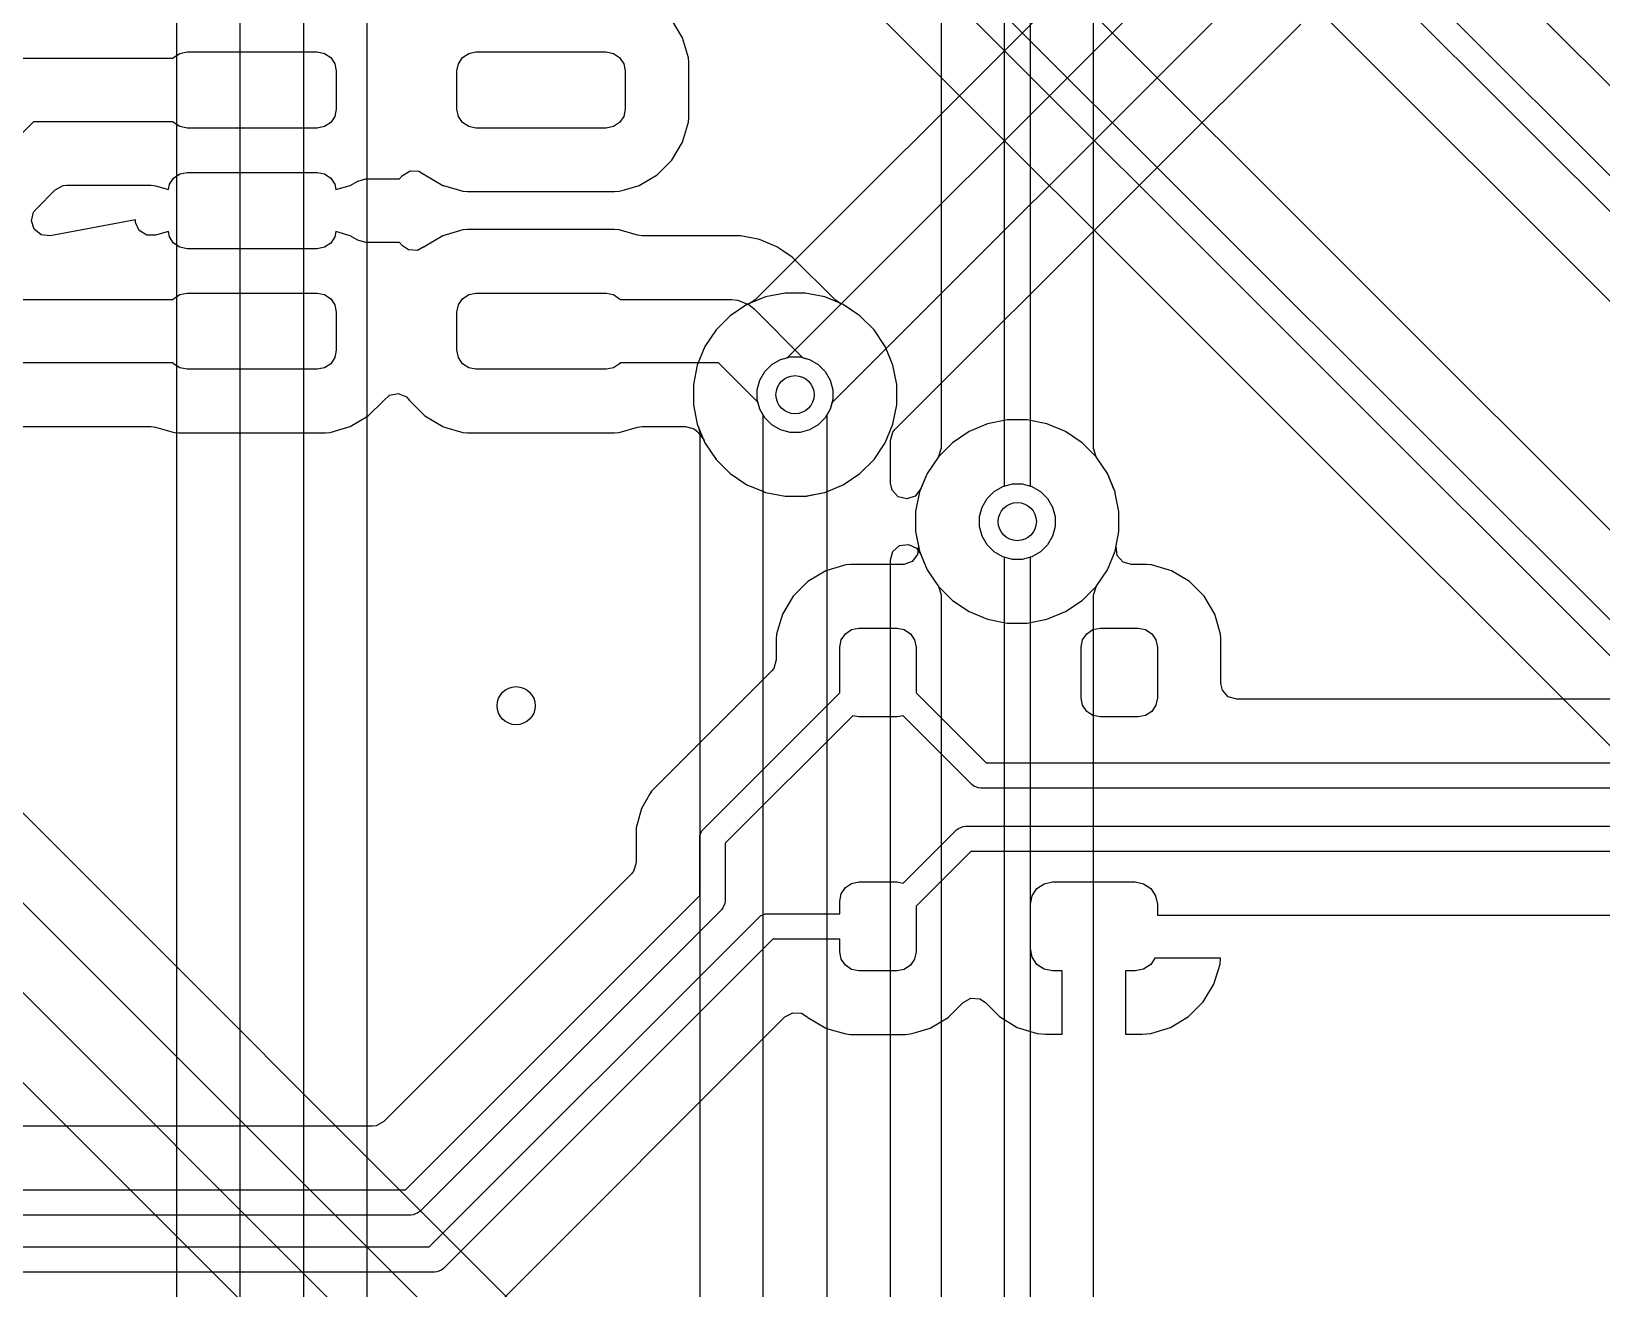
# Model space of a CAD drawing. Header units: inches. Extents: x 6.57 to 9.79, y -8.72 to -3.17.
# Drawn here: x 7.6668 to 8.1536, y -8.3481 to -7.9582 of the extents above; entities that cross this region are included whole.
import ezdxf

# ---------------------------------------------------------------- set-up
doc = ezdxf.new("R2010")
doc.units = ezdxf.units.IN
doc.header["$MEASUREMENT"] = 0
doc.layers.add('In2.Cu', color=33, linetype='CONTINUOUS', true_color=0xce7d2c)

msp = doc.modelspace()

# ---------------------------------------------------------------- linework, layer by layer
at = {"layer": 'In2.Cu', "linetype": 'CONTINUOUS'}
for p, q in [((7.60236, -7.58695), (8.40403, -8.38861)), ((8.39961, -8.39534), (7.59564, -7.59137)), ((7.58419, -7.60778), (8.38788, -8.41147)), ((7.73153, -8.46972), (7.73153, -7.63335)), ((7.75121, -7.63335), (7.75121, -8.46564)), ((8.41076, -8.36748), (7.70466, -7.66139)), ((7.71182, -7.65793), (7.71182, -8.47263)), ((7.77092, -8.43844), (7.77092, -7.7528)), ((8.13949, -7.79313), (7.89113, -8.04149)), ((7.90109, -8.0594), (8.15249, -7.808)), ((8.16353, -7.8248), (7.91501, -8.07332)), ((7.99606, -7.84286), (8.45636, -8.30315)), ((8.45194, -8.30987), (7.98934, -7.84727)), ((7.97789, -7.86368), (8.43564, -8.32143)), ((7.97638, -7.8937), (7.97638, -8.09917)), ((7.99608, -8.08741), (7.99608, -7.89059)), ((7.9685, -8.09917), (7.9685, -7.89533)), ((7.9488, -7.90552), (7.9488, -8.08741)), ((8.46309, -8.28201), (8.13105, -7.94998)), ((7.86867, -7.96022), (7.86538, -7.95465)), ((8.01118, -8.00502), (8.06029, -7.95591)), ((7.87048, -7.96643), (7.86867, -7.96022)), ((7.66339, -7.96654), (7.71072, -7.96654)), ((7.71072, -7.96654), (7.71088, -7.9663)), ((7.71088, -7.9663), (7.7128, -7.96502)), ((7.7128, -7.96502), (7.71506, -7.96457)), ((7.71506, -7.96457), (7.75541, -7.96457)), ((7.75541, -7.96457), (7.75767, -7.96502)), ((7.75767, -7.96502), (7.75959, -7.9663)), ((7.75959, -7.9663), (7.76087, -7.96821)), ((7.76087, -7.96821), (7.76132, -7.97047)), ((7.79872, -7.97047), (7.79917, -7.96821)), ((7.79917, -7.96821), (7.80045, -7.9663)), ((7.80045, -7.9663), (7.80237, -7.96502)), ((7.80237, -7.96502), (7.80463, -7.96457)), ((7.80463, -7.96457), (7.84498, -7.96457)), ((7.84498, -7.96457), (7.84724, -7.96502)), ((7.84724, -7.96502), (7.84916, -7.9663)), ((7.84916, -7.9663), (7.85044, -7.96821)), ((7.85044, -7.96821), (7.85089, -7.97047)), ((7.87059, -7.96789), (7.87048, -7.96643)), ((7.87059, -7.98487), (7.87059, -7.96789)), ((7.76132, -7.97047), (7.76132, -7.98228)), ((7.79872, -7.98228), (7.79872, -7.97047)), ((7.85089, -7.97047), (7.85089, -7.98228)), ((7.76132, -7.98228), (7.76087, -7.98454)), ((7.79917, -7.98454), (7.79872, -7.98228)), ((7.85089, -7.98228), (7.85044, -7.98454)), ((7.66746, -7.98622), (7.61234, -8.04134)), ((7.71072, -7.98622), (7.66746, -7.98622)), ((7.71088, -7.98646), (7.71072, -7.98622)), ((7.7128, -7.98774), (7.71088, -7.98646)), ((7.75959, -7.98646), (7.75767, -7.98774)), ((7.76087, -7.98454), (7.75959, -7.98646)), ((7.80045, -7.98646), (7.79917, -7.98454)), ((7.80237, -7.98774), (7.80045, -7.98646)), ((7.84916, -7.98646), (7.84724, -7.98774)), ((7.85044, -7.98454), (7.84916, -7.98646)), ((7.86867, -7.99254), (7.87048, -7.98632)), ((7.87048, -7.98632), (7.87059, -7.98487)), ((7.71506, -7.98819), (7.7128, -7.98774)), ((7.75541, -7.98819), (7.71506, -7.98819)), ((7.75767, -7.98774), (7.75541, -7.98819)), ((7.80463, -7.98819), (7.80237, -7.98774)), ((7.84498, -7.98819), (7.80463, -7.98819)), ((7.84724, -7.98774), (7.84498, -7.98819)), ((7.86538, -7.9981), (7.86867, -7.99254)), ((7.7128, -8.00242), (7.71506, -8.00197)), ((7.71506, -8.00197), (7.75541, -8.00197)), ((7.75541, -8.00197), (7.75767, -8.00242)), ((7.78185, -8.0029), (7.78421, -8.00149)), ((7.78421, -8.00149), (7.78696, -8.00158)), ((7.78696, -8.00158), (7.78852, -8.00254)), ((7.8608, -8.00268), (7.86538, -7.9981)), ((7.67419, -8.00736), (7.67661, -8.00604)), ((7.67661, -8.00604), (7.67765, -8.00593)), ((7.67765, -8.00593), (7.70394, -8.00593)), ((7.70394, -8.00593), (7.70531, -8.00612)), ((7.70531, -8.00612), (7.70927, -8.00727)), ((7.70927, -8.00727), (7.7096, -8.00561)), ((7.7096, -8.00561), (7.71088, -8.0037)), ((7.71088, -8.0037), (7.7128, -8.00242)), ((7.75767, -8.00242), (7.75959, -8.0037)), ((7.75959, -8.0037), (7.76087, -8.00561)), ((7.76087, -8.00561), (7.7612, -8.00727)), ((7.7612, -8.00727), (7.76567, -8.00597)), ((7.76567, -8.00597), (7.76796, -8.00462)), ((7.76796, -8.00462), (7.77045, -8.00394)), ((7.77045, -8.00394), (7.7809, -8.00394)), ((7.7809, -8.00394), (7.78185, -8.0029)), ((7.78852, -8.00254), (7.78856, -8.00249)), ((7.78856, -8.00249), (7.7888, -8.00268)), ((7.7888, -8.00268), (7.7888, -8.00268)), ((7.7888, -8.00268), (7.79437, -8.00597)), ((7.79437, -8.00597), (7.79459, -8.00604)), ((7.79459, -8.00604), (7.80059, -8.00778)), ((7.85066, -8.0073), (7.85523, -8.00597)), ((7.85523, -8.00597), (7.8608, -8.00268)), ((8.00749, -8.00871), (8.01118, -8.00502)), ((7.66825, -8.0133), (7.67419, -8.00736)), ((7.80059, -8.00778), (7.80059, -8.00778)), ((7.80059, -8.00778), (7.80059, -8.00778)), ((7.80059, -8.00778), (7.80204, -8.00789)), ((7.80204, -8.00789), (7.80204, -8.00789)), ((7.80204, -8.00789), (7.84757, -8.00789)), ((7.84757, -8.00789), (7.84902, -8.00778)), ((7.84757, -8.00789), (7.84757, -8.00789)), ((7.84902, -8.00778), (7.85066, -8.0073)), ((7.84902, -8.00778), (7.84902, -8.00778)), ((7.84902, -8.00778), (7.84902, -8.00778)), ((7.93452, -8.08168), (8.00749, -8.00871)), ((7.66682, -8.01694), (7.66749, -8.01428)), ((7.66749, -8.01428), (7.66825, -8.0133)), ((7.69906, -8.01667), (7.67259, -8.02155)), ((7.69906, -8.01675), (7.69906, -8.01667)), ((7.69911, -8.01743), (7.69906, -8.01675)), ((7.6677, -8.01955), (7.66682, -8.01694)), ((7.66985, -8.02127), (7.6677, -8.01955)), ((7.67259, -8.02155), (7.66985, -8.02127)), ((7.70025, -8.01994), (7.69911, -8.01743)), ((7.70256, -8.02143), (7.70025, -8.01994)), ((7.70531, -8.02144), (7.70256, -8.02143)), ((7.70927, -8.02029), (7.70531, -8.02144)), ((7.7096, -8.02195), (7.70927, -8.02029)), ((7.7612, -8.02029), (7.76087, -8.02195)), ((7.76567, -8.02158), (7.7612, -8.02029)), ((7.76796, -8.02294), (7.76567, -8.02158)), ((7.76567, -8.02158), (7.76567, -8.02158)), ((7.79437, -8.02158), (7.7888, -8.02488)), ((7.80059, -8.01978), (7.79437, -8.02158)), ((7.79437, -8.02158), (7.79437, -8.02158)), ((7.80204, -8.01967), (7.80059, -8.01978)), ((7.80059, -8.01978), (7.80059, -8.01978)), ((7.84757, -8.01967), (7.80204, -8.01967)), ((7.80204, -8.01967), (7.80204, -8.01967)), ((7.84902, -8.01978), (7.84757, -8.01967)), ((7.84757, -8.01967), (7.84757, -8.01967)), ((7.85473, -8.02144), (7.84902, -8.01978)), ((7.84902, -8.01978), (7.84902, -8.01978)), ((7.8561, -8.02163), (7.85473, -8.02144)), ((7.88677, -8.02163), (7.8561, -8.02163)), ((7.89248, -8.02277), (7.88677, -8.02163)), ((7.88677, -8.02163), (7.88677, -8.02163)), ((7.71088, -8.02386), (7.7096, -8.02195)), ((7.7128, -8.02514), (7.71088, -8.02386)), ((7.71506, -8.02559), (7.7128, -8.02514)), ((7.75541, -8.02559), (7.71506, -8.02559)), ((7.75767, -8.02514), (7.75541, -8.02559)), ((7.75959, -8.02386), (7.75767, -8.02514)), ((7.76087, -8.02195), (7.75959, -8.02386)), ((7.77045, -8.02362), (7.76796, -8.02294)), ((7.7809, -8.02362), (7.77045, -8.02362)), ((7.78185, -8.02466), (7.7809, -8.02362)), ((7.78373, -8.02592), (7.78185, -8.02466)), ((7.78647, -8.02611), (7.78373, -8.02592)), ((7.78851, -8.025), (7.78647, -8.02611)), ((7.78856, -8.02507), (7.78851, -8.025)), ((7.7888, -8.02488), (7.78856, -8.02507)), ((7.89785, -8.025), (7.89248, -8.02277)), ((7.89248, -8.02277), (7.89248, -8.02277)), ((7.89979, -8.02629), (7.89785, -8.025)), ((7.90269, -8.02823), (7.89979, -8.02629)), ((7.89979, -8.02629), (7.89979, -8.02629)), ((7.91596, -8.04149), (7.90269, -8.02823)), ((7.90269, -8.02823), (7.90269, -8.02823)), ((7.71072, -8.04134), (7.71088, -8.0411)), ((7.71088, -8.0411), (7.7128, -8.03982)), ((7.7128, -8.03982), (7.71506, -8.03937)), ((7.71506, -8.03937), (7.75541, -8.03937)), ((7.75541, -8.03937), (7.75767, -8.03982)), ((7.75767, -8.03982), (7.75959, -8.0411)), ((7.75959, -8.0411), (7.76087, -8.04302)), ((7.79917, -8.04302), (7.80045, -8.0411)), ((7.80045, -8.0411), (7.80237, -8.03982)), ((7.80237, -8.03982), (7.80463, -8.03937)), ((7.80463, -8.03937), (7.84498, -8.03937)), ((7.84498, -8.03937), (7.84724, -8.03982)), ((7.84724, -8.03982), (7.84916, -8.0411)), ((7.84916, -8.0411), (7.84932, -8.04134)), ((7.89435, -8.04056), (7.88862, -8.04294)), ((7.89435, -8.04056), (7.88862, -8.04294)), ((7.90044, -8.03935), (7.89435, -8.04056)), ((7.90044, -8.03935), (7.89435, -8.04056)), ((7.89435, -8.04056), (7.89435, -8.04056)), ((7.89435, -8.04056), (7.89435, -8.04056)), ((7.90665, -8.03935), (7.90044, -8.03935)), ((7.90044, -8.03935), (7.90044, -8.03935)), ((7.90665, -8.03935), (7.90044, -8.03935)), ((7.90044, -8.03935), (7.90044, -8.03935)), ((7.91274, -8.04056), (7.90665, -8.03935)), ((7.90665, -8.03935), (7.90665, -8.03935)), ((7.91274, -8.04056), (7.90665, -8.03935)), ((7.90665, -8.03935), (7.90665, -8.03935)), ((7.91847, -8.04294), (7.91274, -8.04056)), ((7.91274, -8.04056), (7.91274, -8.04056)), ((7.91847, -8.04294), (7.91274, -8.04056)), ((7.91274, -8.04056), (7.91274, -8.04056)), ((7.61234, -8.04134), (7.71072, -8.04134)), ((7.76087, -8.04302), (7.76132, -8.04528)), ((7.76132, -8.04528), (7.76132, -8.05709)), ((7.79872, -8.04528), (7.79917, -8.04302)), ((7.79872, -8.05709), (7.79872, -8.04528)), ((7.84932, -8.04134), (7.88386, -8.04134)), ((7.88861, -8.04294), (7.88345, -8.04639)), ((7.88861, -8.04294), (7.88345, -8.04639)), ((7.88861, -8.04294), (7.88345, -8.04639)), ((7.88386, -8.04134), (7.88578, -8.04153)), ((7.88578, -8.04153), (7.88933, -8.043)), ((7.88955, -8.04255), (7.88861, -8.04294)), ((7.88862, -8.04294), (7.88861, -8.04294)), ((7.88861, -8.04294), (7.88861, -8.04294)), ((7.88862, -8.04294), (7.88861, -8.04294)), ((7.88933, -8.043), (7.88933, -8.043)), ((7.88933, -8.043), (7.89082, -8.04422)), ((7.89113, -8.04149), (7.88955, -8.04255)), ((7.89082, -8.04422), (7.906, -8.0594)), ((7.91754, -8.04255), (7.91596, -8.04149)), ((7.91847, -8.04294), (7.91754, -8.04255)), ((7.92363, -8.04639), (7.91847, -8.04294)), ((7.91847, -8.04294), (7.91847, -8.04294)), ((7.92363, -8.04639), (7.91847, -8.04294)), ((7.91847, -8.04294), (7.91847, -8.04294)), ((7.92363, -8.04639), (7.91847, -8.04294)), ((7.91847, -8.04294), (7.91847, -8.04294)), ((7.87906, -8.05078), (7.87561, -8.05594)), ((7.87906, -8.05078), (7.87561, -8.05594)), ((7.87906, -8.05078), (7.87561, -8.05594)), ((7.88345, -8.04639), (7.87906, -8.05078)), ((7.88345, -8.04639), (7.87906, -8.05078)), ((7.88345, -8.04639), (7.87906, -8.05078)), ((7.87906, -8.05078), (7.87906, -8.05078)), ((7.87906, -8.05078), (7.87906, -8.05078)), ((7.87906, -8.05078), (7.87906, -8.05078)), ((7.88345, -8.04639), (7.88345, -8.04639)), ((7.88345, -8.04639), (7.88345, -8.04639)), ((7.88345, -8.04639), (7.88345, -8.04639)), ((7.92802, -8.05078), (7.92363, -8.04639)), ((7.92363, -8.04639), (7.92363, -8.04639)), ((7.92802, -8.05078), (7.92363, -8.04639)), ((7.92363, -8.04639), (7.92363, -8.04639)), ((7.92802, -8.05078), (7.92363, -8.04639)), ((7.92363, -8.04639), (7.92363, -8.04639)), ((7.93147, -8.05594), (7.92802, -8.05078)), ((7.92802, -8.05078), (7.92802, -8.05078)), ((7.93147, -8.05594), (7.92802, -8.05078)), ((7.92802, -8.05078), (7.92802, -8.05078)), ((7.93147, -8.05594), (7.92802, -8.05078)), ((7.92802, -8.05078), (7.92802, -8.05078)), ((7.76087, -8.05935), (7.75959, -8.06126)), ((7.76132, -8.05709), (7.76087, -8.05935)), ((7.79917, -8.05935), (7.79872, -8.05709)), ((7.80045, -8.06126), (7.79917, -8.05935)), ((7.87561, -8.05594), (7.87324, -8.06167)), ((7.87561, -8.05594), (7.87324, -8.06167)), ((7.87561, -8.05594), (7.87324, -8.06167)), ((7.87561, -8.05594), (7.87561, -8.05594)), ((7.87561, -8.05594), (7.87561, -8.05594)), ((7.87561, -8.05594), (7.87561, -8.05594)), ((7.89635, -8.0615), (7.89902, -8.05995)), ((7.89635, -8.0615), (7.89902, -8.05995)), ((7.89635, -8.0615), (7.89902, -8.05995)), ((7.89902, -8.05995), (7.902, -8.05916)), ((7.89902, -8.05995), (7.902, -8.05916)), ((7.89902, -8.05995), (7.90109, -8.0594)), ((7.902, -8.05916), (7.90508, -8.05916)), ((7.902, -8.05916), (7.90508, -8.05916)), ((7.90508, -8.05916), (7.90806, -8.05995)), ((7.90508, -8.05916), (7.90806, -8.05995)), ((7.906, -8.0594), (7.90806, -8.05995)), ((7.90806, -8.05995), (7.91073, -8.0615)), ((7.90806, -8.05995), (7.91073, -8.0615)), ((7.90806, -8.05995), (7.91073, -8.0615)), ((7.93278, -8.05908), (7.93147, -8.05594)), ((7.93147, -8.05594), (7.93147, -8.05594)), ((7.93278, -8.05908), (7.93147, -8.05594)), ((7.93147, -8.05594), (7.93147, -8.05594)), ((7.93278, -8.05908), (7.93147, -8.05594)), ((7.93147, -8.05594), (7.93147, -8.05594)), ((7.93385, -8.06167), (7.93278, -8.05908)), ((7.93385, -8.06167), (7.93278, -8.05908)), ((7.93385, -8.06167), (7.93278, -8.05908)), ((7.71072, -8.06102), (7.58858, -8.06102)), ((7.71088, -8.06126), (7.71072, -8.06102)), ((7.7128, -8.06254), (7.71088, -8.06126)), ((7.71506, -8.06299), (7.7128, -8.06254)), ((7.75541, -8.06299), (7.71506, -8.06299)), ((7.75767, -8.06254), (7.75541, -8.06299)), ((7.75959, -8.06126), (7.75767, -8.06254)), ((7.80237, -8.06254), (7.80045, -8.06126)), ((7.80463, -8.06299), (7.80237, -8.06254)), ((7.84498, -8.06299), (7.80463, -8.06299)), ((7.84724, -8.06254), (7.84498, -8.06299)), ((7.84916, -8.06126), (7.84724, -8.06254)), ((7.84932, -8.06102), (7.84916, -8.06126)), ((7.87978, -8.06102), (7.84932, -8.06102)), ((7.87324, -8.06167), (7.87203, -8.06776)), ((7.87324, -8.06167), (7.87203, -8.06776)), ((7.87324, -8.06167), (7.87203, -8.06776)), ((7.87324, -8.06167), (7.87324, -8.06167)), ((7.87324, -8.06167), (7.87324, -8.06167)), ((7.87324, -8.06167), (7.87324, -8.06167)), ((7.89208, -8.07332), (7.87978, -8.06102)), ((7.89263, -8.06635), (7.89417, -8.06368)), ((7.89263, -8.06635), (7.89417, -8.06368)), ((7.89263, -8.06635), (7.89417, -8.06368)), ((7.89417, -8.06368), (7.89635, -8.0615)), ((7.89417, -8.06368), (7.89635, -8.0615)), ((7.89417, -8.06368), (7.89635, -8.0615)), ((7.91073, -8.0615), (7.91291, -8.06368)), ((7.91073, -8.0615), (7.91291, -8.06368)), ((7.91073, -8.0615), (7.91291, -8.06368)), ((7.91291, -8.06368), (7.91446, -8.06635)), ((7.91291, -8.06368), (7.91446, -8.06635)), ((7.91291, -8.06368), (7.91446, -8.06635)), ((7.93506, -8.06776), (7.93385, -8.06167)), ((7.93385, -8.06167), (7.93385, -8.06167)), ((7.93506, -8.06776), (7.93385, -8.06167)), ((7.93385, -8.06167), (7.93385, -8.06167)), ((7.93506, -8.06776), (7.93385, -8.06167)), ((7.93385, -8.06167), (7.93385, -8.06167)), ((7.87203, -8.06776), (7.87203, -8.07397)), ((7.87203, -8.06776), (7.87203, -8.07397)), ((7.87203, -8.06776), (7.87203, -8.07397)), ((7.89183, -8.06932), (7.89263, -8.06635)), ((7.89183, -8.06932), (7.89263, -8.06635)), ((7.89183, -8.06932), (7.89263, -8.06635)), ((7.89183, -8.07241), (7.89183, -8.06932)), ((7.89183, -8.07241), (7.89183, -8.06932)), ((7.89183, -8.07241), (7.89183, -8.06932)), ((7.91446, -8.06635), (7.91525, -8.06932)), ((7.91446, -8.06635), (7.91525, -8.06932)), ((7.91446, -8.06635), (7.91525, -8.06932)), ((7.91525, -8.06932), (7.91525, -8.07241)), ((7.91525, -8.06932), (7.91525, -8.07241)), ((7.91525, -8.06932), (7.91525, -8.07241)), ((7.93506, -8.07397), (7.93506, -8.06776)), ((7.93506, -8.06776), (7.93506, -8.06776)), ((7.93506, -8.06776), (7.93506, -8.06776)), ((7.93506, -8.07397), (7.93506, -8.06776)), ((7.93506, -8.06776), (7.93506, -8.06776)), ((7.93506, -8.06776), (7.93506, -8.06776)), ((7.93506, -8.07397), (7.93506, -8.06776)), ((7.93506, -8.06776), (7.93506, -8.06776)), ((7.93506, -8.06776), (7.93506, -8.06776)), ((7.77123, -8.07748), (7.77581, -8.07291)), ((7.77581, -8.07291), (7.77582, -8.0729)), ((7.77582, -8.0729), (7.77583, -8.07289)), ((7.77583, -8.07289), (7.776, -8.07267)), ((7.776, -8.07267), (7.77603, -8.07269)), ((7.77603, -8.07269), (7.77783, -8.07102)), ((7.77783, -8.07102), (7.78053, -8.07053)), ((7.78053, -8.07053), (7.78308, -8.07158)), ((7.78308, -8.07158), (7.78403, -8.07267)), ((7.78403, -8.07267), (7.78404, -8.07267)), ((7.78404, -8.07267), (7.7842, -8.07287)), ((7.7842, -8.07287), (7.78422, -8.0729)), ((7.78422, -8.0729), (7.78423, -8.07291)), ((7.78423, -8.07291), (7.78423, -8.07291)), ((7.78423, -8.07291), (7.78423, -8.07291)), ((7.78423, -8.07291), (7.7888, -8.07748)), ((7.87203, -8.07397), (7.87324, -8.08006)), ((7.87203, -8.07397), (7.87324, -8.08006)), ((7.87203, -8.07397), (7.87324, -8.08006)), ((7.89263, -8.07539), (7.89183, -8.07241)), ((7.89263, -8.07539), (7.89183, -8.07241)), ((7.89263, -8.07539), (7.89183, -8.07241)), ((7.89263, -8.07539), (7.89208, -8.07332)), ((7.91525, -8.07241), (7.91446, -8.07539)), ((7.91525, -8.07241), (7.91446, -8.07539)), ((7.91525, -8.07241), (7.91446, -8.07539)), ((7.91501, -8.07332), (7.91446, -8.07539)), ((7.93385, -8.08006), (7.93506, -8.07397)), ((7.93385, -8.08006), (7.93506, -8.07397)), ((7.93385, -8.08006), (7.93506, -8.07397)), ((7.76567, -8.08078), (7.77123, -8.07748)), ((7.7888, -8.07748), (7.7888, -8.07748)), ((7.7888, -8.07748), (7.7888, -8.07748)), ((7.7888, -8.07748), (7.79437, -8.08078)), ((7.87324, -8.08006), (7.87324, -8.08006)), ((7.87324, -8.08006), (7.87561, -8.08579)), ((7.87324, -8.08006), (7.87324, -8.08006)), ((7.87324, -8.08006), (7.87362, -8.08099)), ((7.87324, -8.08006), (7.87324, -8.08006)), ((7.87324, -8.08006), (7.87561, -8.08579)), ((7.89417, -8.07806), (7.89263, -8.07539)), ((7.89417, -8.07806), (7.89263, -8.07539)), ((7.8937, -8.07724), (7.89263, -8.07539)), ((7.89417, -8.07806), (7.89263, -8.07539)), ((7.8937, -8.37945), (7.8937, -8.07724)), ((7.89635, -8.08024), (7.89417, -8.07806)), ((7.89635, -8.08024), (7.89417, -8.07806)), ((7.89635, -8.08024), (7.89417, -8.07806)), ((7.91291, -8.07806), (7.91073, -8.08024)), ((7.91291, -8.07806), (7.91073, -8.08024)), ((7.91291, -8.07806), (7.91073, -8.08024)), ((7.91446, -8.07539), (7.91291, -8.07806)), ((7.91446, -8.07539), (7.91291, -8.07806)), ((7.91446, -8.07539), (7.91291, -8.07806)), ((7.91446, -8.07539), (7.91339, -8.07724)), ((7.91339, -8.07724), (7.91339, -8.37945)), ((7.93147, -8.08579), (7.93385, -8.08006)), ((7.93147, -8.08579), (7.93385, -8.08006)), ((7.93147, -8.08579), (7.93385, -8.08006)), ((7.96325, -8.07993), (7.95751, -8.08231)), ((7.96325, -8.07993), (7.95751, -8.08231)), ((7.96325, -8.07993), (7.95751, -8.08231)), ((7.96934, -8.07872), (7.96325, -8.07993)), ((7.96934, -8.07872), (7.96325, -8.07993)), ((7.96934, -8.07872), (7.96325, -8.07993)), ((7.96325, -8.07993), (7.96325, -8.07993)), ((7.96325, -8.07993), (7.96325, -8.07993)), ((7.96325, -8.07993), (7.96325, -8.07993)), ((7.97554, -8.07872), (7.96934, -8.07872)), ((7.96934, -8.07872), (7.96934, -8.07872)), ((7.97554, -8.07872), (7.96934, -8.07872)), ((7.96934, -8.07872), (7.96934, -8.07872)), ((7.97554, -8.07872), (7.96934, -8.07872)), ((7.96934, -8.07872), (7.96934, -8.07872)), ((7.97554, -8.07872), (7.97554, -8.07872)), ((7.97554, -8.07872), (7.97554, -8.07872)), ((7.97554, -8.07872), (7.97554, -8.07872)), ((7.98163, -8.07993), (7.97554, -8.07872)), ((7.98163, -8.07993), (7.97554, -8.07872)), ((7.98163, -8.07993), (7.97554, -8.07872)), ((7.98737, -8.08231), (7.98163, -8.07993)), ((7.98163, -8.07993), (7.98163, -8.07993)), ((7.98737, -8.08231), (7.98163, -8.07993)), ((7.98163, -8.07993), (7.98163, -8.07993)), ((7.98737, -8.08231), (7.98163, -8.07993)), ((7.98163, -8.07993), (7.98163, -8.07993)), ((7.59149, -8.08073), (7.70394, -8.08073)), ((7.70394, -8.08073), (7.70531, -8.08092)), ((7.70531, -8.08092), (7.71102, -8.08258)), ((7.71102, -8.08258), (7.71102, -8.08258)), ((7.71102, -8.08258), (7.71102, -8.08258)), ((7.71102, -8.08258), (7.71247, -8.0827)), ((7.71247, -8.0827), (7.71247, -8.0827)), ((7.71247, -8.0827), (7.758, -8.0827)), ((7.758, -8.0827), (7.75945, -8.08258)), ((7.758, -8.0827), (7.758, -8.0827)), ((7.75945, -8.08258), (7.76317, -8.0815)), ((7.75945, -8.08258), (7.75945, -8.08258)), ((7.75945, -8.08258), (7.75945, -8.08258)), ((7.76317, -8.0815), (7.76567, -8.08078)), ((7.79437, -8.08078), (7.79482, -8.08091)), ((7.79482, -8.08091), (7.80059, -8.08258)), ((7.80059, -8.08258), (7.80059, -8.08258)), ((7.80059, -8.08258), (7.80059, -8.08258)), ((7.80059, -8.08258), (7.80204, -8.0827)), ((7.80204, -8.0827), (7.80204, -8.0827)), ((7.80204, -8.0827), (7.84757, -8.0827)), ((7.84757, -8.0827), (7.84902, -8.08258)), ((7.84757, -8.0827), (7.84757, -8.0827)), ((7.84902, -8.08258), (7.85473, -8.08092)), ((7.84902, -8.08258), (7.84902, -8.08258)), ((7.84902, -8.08258), (7.84902, -8.08258)), ((7.85473, -8.08092), (7.8561, -8.08073)), ((7.8561, -8.08073), (7.8696, -8.08073)), ((7.8696, -8.08073), (7.87224, -8.0815)), ((7.87224, -8.0815), (7.87305, -8.08216)), ((7.87305, -8.08216), (7.87417, -8.08328)), ((7.87362, -8.08099), (7.874, -8.08286)), ((7.874, -8.08286), (7.874, -8.37383)), ((7.87417, -8.08328), (7.87523, -8.08486)), ((7.87523, -8.08486), (7.87561, -8.08579)), ((7.89902, -8.08178), (7.89635, -8.08024)), ((7.89902, -8.08178), (7.89635, -8.08024)), ((7.89902, -8.08178), (7.89635, -8.08024)), ((7.902, -8.08258), (7.89902, -8.08178)), ((7.902, -8.08258), (7.89902, -8.08178)), ((7.902, -8.08258), (7.89902, -8.08178)), ((7.90508, -8.08258), (7.902, -8.08258)), ((7.90508, -8.08258), (7.902, -8.08258)), ((7.90508, -8.08258), (7.902, -8.08258)), ((7.90806, -8.08178), (7.90508, -8.08258)), ((7.90806, -8.08178), (7.90508, -8.08258)), ((7.90806, -8.08178), (7.90508, -8.08258)), ((7.91073, -8.08024), (7.90806, -8.08178)), ((7.91073, -8.08024), (7.90806, -8.08178)), ((7.91073, -8.08024), (7.90806, -8.08178)), ((7.93309, -8.08513), (7.93387, -8.08249)), ((7.93387, -8.08249), (7.93452, -8.08168)), ((7.95751, -8.08231), (7.95235, -8.08576)), ((7.95751, -8.08231), (7.95235, -8.08576)), ((7.95751, -8.08231), (7.95235, -8.08576)), ((7.95751, -8.08231), (7.95751, -8.08231)), ((7.95751, -8.08231), (7.95751, -8.08231)), ((7.95751, -8.08231), (7.95751, -8.08231)), ((7.99253, -8.08576), (7.98737, -8.08231)), ((7.98737, -8.08231), (7.98737, -8.08231)), ((7.99253, -8.08576), (7.98737, -8.08231)), ((7.98737, -8.08231), (7.98737, -8.08231)), ((7.99253, -8.08576), (7.98737, -8.08231)), ((7.98737, -8.08231), (7.98737, -8.08231)), ((7.87561, -8.08579), (7.87561, -8.08579)), ((7.87561, -8.08579), (7.87906, -8.09096)), ((7.87561, -8.08579), (7.87561, -8.08579)), ((7.87561, -8.08579), (7.87906, -8.09096)), ((7.87561, -8.08579), (7.87561, -8.08579)), ((7.87561, -8.08579), (7.87906, -8.09096)), ((7.92802, -8.09096), (7.93147, -8.08579)), ((7.92802, -8.09096), (7.93147, -8.08579)), ((7.92802, -8.09096), (7.93147, -8.08579)), ((7.93309, -8.09834), (7.93309, -8.08513)), ((7.95235, -8.08576), (7.94796, -8.09015)), ((7.95235, -8.08576), (7.94796, -8.09015)), ((7.95235, -8.08576), (7.94796, -8.09015)), ((7.9488, -8.08741), (7.94802, -8.09005)), ((7.95235, -8.08576), (7.95235, -8.08576)), ((7.95235, -8.08576), (7.95235, -8.08576)), ((7.95235, -8.08576), (7.95235, -8.08576)), ((7.99692, -8.09015), (7.99253, -8.08576)), ((7.99253, -8.08576), (7.99253, -8.08576)), ((7.99692, -8.09015), (7.99253, -8.08576)), ((7.99253, -8.08576), (7.99253, -8.08576)), ((7.99692, -8.09015), (7.99253, -8.08576)), ((7.99253, -8.08576), (7.99253, -8.08576)), ((7.99608, -8.0875), (7.99608, -8.08741)), ((7.99691, -8.09012), (7.99608, -8.0875)), ((7.87906, -8.09096), (7.87906, -8.09096)), ((7.87906, -8.09096), (7.88345, -8.09535)), ((7.87906, -8.09096), (7.87906, -8.09096)), ((7.87906, -8.09096), (7.88345, -8.09535)), ((7.87906, -8.09096), (7.87906, -8.09096)), ((7.87906, -8.09096), (7.88345, -8.09535)), ((7.92363, -8.09535), (7.92802, -8.09096)), ((7.92363, -8.09535), (7.92802, -8.09096)), ((7.92363, -8.09535), (7.92802, -8.09096)), ((7.94798, -8.09012), (7.94451, -8.09531)), ((7.94796, -8.09015), (7.94451, -8.09531)), ((7.94796, -8.09015), (7.94451, -8.09531)), ((7.94796, -8.09015), (7.94451, -8.09531)), ((7.94796, -8.09015), (7.94796, -8.09015)), ((7.94796, -8.09015), (7.94796, -8.09015)), ((7.94796, -8.09015), (7.94796, -8.09015)), ((7.94802, -8.09005), (7.94798, -8.09012)), ((8.00037, -8.09531), (7.99691, -8.09012)), ((8.00037, -8.09531), (7.99692, -8.09015)), ((7.99692, -8.09015), (7.99692, -8.09015)), ((8.00037, -8.09531), (7.99692, -8.09015)), ((7.99692, -8.09015), (7.99692, -8.09015)), ((8.00037, -8.09531), (7.99692, -8.09015)), ((7.99692, -8.09015), (7.99692, -8.09015)), ((7.53296, -8.09733), (8.08721, -8.65157)), ((7.88345, -8.09535), (7.88345, -8.09535)), ((7.88345, -8.09535), (7.88861, -8.09879)), ((7.88345, -8.09535), (7.88345, -8.09535)), ((7.88345, -8.09535), (7.88861, -8.09879)), ((7.88345, -8.09535), (7.88345, -8.09535)), ((7.88345, -8.09535), (7.88861, -8.09879)), ((7.88861, -8.09879), (7.88862, -8.0988)), ((7.88861, -8.09879), (7.88862, -8.0988)), ((7.88861, -8.09879), (7.88862, -8.0988)), ((7.88862, -8.0988), (7.89404, -8.10104)), ((7.88862, -8.0988), (7.89404, -8.10104)), ((7.88862, -8.0988), (7.89404, -8.10104)), ((7.91274, -8.10117), (7.91847, -8.0988)), ((7.91274, -8.10117), (7.91847, -8.0988)), ((7.91274, -8.10117), (7.91847, -8.0988)), ((7.91847, -8.0988), (7.92363, -8.09535)), ((7.91847, -8.0988), (7.92363, -8.09535)), ((7.91847, -8.0988), (7.92363, -8.09535)), ((7.93361, -8.10052), (7.93309, -8.09834)), ((7.94451, -8.09531), (7.94214, -8.10104)), ((7.94451, -8.09531), (7.94214, -8.10104)), ((7.94451, -8.09531), (7.94214, -8.10104)), ((7.94451, -8.09531), (7.94248, -8.10021)), ((7.94451, -8.09531), (7.94451, -8.09531)), ((7.94451, -8.09531), (7.94451, -8.09531)), ((7.94451, -8.09531), (7.94451, -8.09531)), ((7.94451, -8.09531), (7.94451, -8.09531)), ((7.96525, -8.10087), (7.96792, -8.09932)), ((7.96525, -8.10087), (7.96792, -8.09932)), ((7.96525, -8.10087), (7.96792, -8.09932)), ((7.96525, -8.10087), (7.96792, -8.09932)), ((7.96792, -8.09932), (7.9709, -8.09853)), ((7.96792, -8.09932), (7.9709, -8.09853)), ((7.96792, -8.09932), (7.9709, -8.09853)), ((7.96792, -8.09932), (7.9685, -8.09917)), ((7.9709, -8.09853), (7.97398, -8.09853)), ((7.9709, -8.09853), (7.97398, -8.09853)), ((7.9709, -8.09853), (7.97398, -8.09853)), ((7.97398, -8.09853), (7.97696, -8.09932)), ((7.97398, -8.09853), (7.97696, -8.09932)), ((7.97398, -8.09853), (7.97696, -8.09932)), ((7.97638, -8.09917), (7.97696, -8.09932)), ((7.97696, -8.09932), (7.97963, -8.10087)), ((7.97696, -8.09932), (7.97963, -8.10087)), ((7.97696, -8.09932), (7.97963, -8.10087)), ((7.97696, -8.09932), (7.97963, -8.10087)), ((8.00039, -8.09535), (8.00037, -8.09531)), ((8.00037, -8.09531), (8.00037, -8.09531)), ((8.00039, -8.09535), (8.00037, -8.09531)), ((8.00037, -8.09531), (8.00037, -8.09531)), ((8.0024, -8.10021), (8.00037, -8.09531)), ((8.00037, -8.09531), (8.00037, -8.09531)), ((8.00039, -8.09535), (8.00037, -8.09531)), ((8.00037, -8.09531), (8.00037, -8.09531)), ((8.00275, -8.10104), (8.00039, -8.09535)), ((8.00275, -8.10104), (8.00039, -8.09535)), ((8.00275, -8.10104), (8.00039, -8.09535)), ((7.89404, -8.10104), (7.89435, -8.10117)), ((7.89404, -8.10104), (7.89435, -8.10117)), ((7.89404, -8.10104), (7.89435, -8.10117)), ((7.89435, -8.10117), (7.90044, -8.10238)), ((7.89435, -8.10117), (7.90044, -8.10238)), ((7.89435, -8.10117), (7.90044, -8.10238)), ((7.90044, -8.10238), (7.90044, -8.10238)), ((7.90044, -8.10238), (7.90044, -8.10238)), ((7.90044, -8.10238), (7.90665, -8.10238)), ((7.90044, -8.10238), (7.90044, -8.10238)), ((7.90044, -8.10238), (7.90044, -8.10238)), ((7.90044, -8.10238), (7.90665, -8.10238)), ((7.90044, -8.10238), (7.90044, -8.10238)), ((7.90044, -8.10238), (7.90044, -8.10238)), ((7.90044, -8.10238), (7.90665, -8.10238)), ((7.90665, -8.10238), (7.91274, -8.10117)), ((7.90665, -8.10238), (7.90705, -8.1023)), ((7.90665, -8.10238), (7.90705, -8.1023)), ((7.90665, -8.10238), (7.90665, -8.10238)), ((7.90665, -8.10238), (7.90665, -8.10238)), ((7.90665, -8.10238), (7.90665, -8.10238)), ((7.90705, -8.1023), (7.90804, -8.1021)), ((7.90705, -8.1023), (7.90804, -8.1021)), ((7.90804, -8.1021), (7.9115, -8.10142)), ((7.90804, -8.1021), (7.9115, -8.10142)), ((7.90804, -8.1021), (7.90804, -8.1021)), ((7.90804, -8.1021), (7.90804, -8.1021)), ((7.9115, -8.10142), (7.91274, -8.10117)), ((7.9115, -8.10142), (7.91274, -8.10117)), ((7.93548, -8.10254), (7.93361, -8.10052)), ((7.93815, -8.10322), (7.93548, -8.10254)), ((7.94076, -8.10235), (7.93815, -8.10322)), ((7.94248, -8.10021), (7.94076, -8.10235)), ((7.94214, -8.10104), (7.94093, -8.10713)), ((7.94214, -8.10104), (7.94093, -8.10713)), ((7.94214, -8.10104), (7.94093, -8.10713)), ((7.94214, -8.10104), (7.94214, -8.10104)), ((7.94214, -8.10104), (7.94214, -8.10104)), ((7.94214, -8.10104), (7.94214, -8.10104)), ((7.96153, -8.10572), (7.96307, -8.10305)), ((7.96153, -8.10572), (7.96307, -8.10305)), ((7.96153, -8.10572), (7.96307, -8.10305)), ((7.96153, -8.10572), (7.96307, -8.10305)), ((7.96307, -8.10305), (7.96525, -8.10087)), ((7.96307, -8.10305), (7.96525, -8.10087)), ((7.96307, -8.10305), (7.96525, -8.10087)), ((7.96307, -8.10305), (7.96525, -8.10087)), ((7.97963, -8.10087), (7.98181, -8.10305)), ((7.97963, -8.10087), (7.98181, -8.10305)), ((7.97963, -8.10087), (7.98181, -8.10305)), ((7.97963, -8.10087), (7.98181, -8.10305)), ((7.98181, -8.10305), (7.98335, -8.10572)), ((7.98181, -8.10305), (7.98335, -8.10572)), ((7.98181, -8.10305), (7.98335, -8.10572)), ((7.98181, -8.10305), (7.98335, -8.10572)), ((8.00275, -8.10104), (8.0024, -8.10021)), ((8.00282, -8.10142), (8.00275, -8.10104)), ((8.00282, -8.10142), (8.00275, -8.10104)), ((8.00282, -8.10142), (8.00275, -8.10104)), ((8.00282, -8.10142), (8.00275, -8.10104)), ((8.00396, -8.10713), (8.00282, -8.10142)), ((8.00396, -8.10713), (8.00282, -8.10142)), ((8.00396, -8.10713), (8.00282, -8.10142)), ((8.00396, -8.10713), (8.00282, -8.10142)), ((7.86629, -8.40279), (7.57063, -8.10713)), ((7.94093, -8.10713), (7.94093, -8.11334)), ((7.94093, -8.10713), (7.94093, -8.10713)), ((7.94093, -8.10713), (7.94093, -8.11334)), ((7.94093, -8.10713), (7.94093, -8.11334)), ((7.96073, -8.10869), (7.96153, -8.10572)), ((7.96073, -8.10869), (7.96153, -8.10572)), ((7.96073, -8.10869), (7.96153, -8.10572)), ((7.96073, -8.10869), (7.96153, -8.10572)), ((7.96073, -8.11178), (7.96073, -8.10869)), ((7.96073, -8.11178), (7.96073, -8.10869)), ((7.96073, -8.11178), (7.96073, -8.10869)), ((7.96073, -8.11178), (7.96073, -8.10869)), ((7.98335, -8.10572), (7.98415, -8.10869)), ((7.98335, -8.10572), (7.98415, -8.10869)), ((7.98335, -8.10572), (7.98415, -8.10869)), ((7.98335, -8.10572), (7.98415, -8.10869)), ((7.98415, -8.10869), (7.98415, -8.11178)), ((7.98415, -8.10869), (7.98415, -8.11178)), ((7.98415, -8.10869), (7.98415, -8.11178)), ((7.98415, -8.10869), (7.98415, -8.11178)), ((8.00396, -8.11334), (8.00396, -8.10713)), ((8.00396, -8.10713), (8.00396, -8.10713)), ((8.00396, -8.10713), (8.00396, -8.10713)), ((8.00396, -8.11334), (8.00396, -8.10713)), ((8.00396, -8.10713), (8.00396, -8.10713)), ((8.00396, -8.11334), (8.00396, -8.10713)), ((8.00396, -8.10713), (8.00396, -8.10713)), ((8.00396, -8.10713), (8.00396, -8.10713)), ((8.00396, -8.11334), (8.00396, -8.10713)), ((8.00396, -8.10713), (8.00396, -8.10713)), ((8.00396, -8.10713), (8.00396, -8.10713)), ((8.07617, -8.66838), (7.51904, -8.11125)), ((7.94093, -8.11334), (7.94214, -8.11943)), ((7.94093, -8.11334), (7.94093, -8.11334)), ((7.94093, -8.11334), (7.94093, -8.11334)), ((7.94093, -8.11334), (7.9418, -8.11774)), ((7.94093, -8.11334), (7.94214, -8.11943)), ((7.96153, -8.11476), (7.96073, -8.11178)), ((7.96153, -8.11476), (7.96073, -8.11178)), ((7.96153, -8.11476), (7.96073, -8.11178)), ((7.96153, -8.11476), (7.96073, -8.11178)), ((7.98415, -8.11178), (7.98335, -8.11476)), ((7.98415, -8.11178), (7.98335, -8.11476)), ((7.98415, -8.11178), (7.98335, -8.11476)), ((7.98415, -8.11178), (7.98335, -8.11476)), ((8.00275, -8.11943), (8.00396, -8.11334)), ((8.00275, -8.11943), (8.00396, -8.11334)), ((8.00275, -8.11943), (8.00396, -8.11334)), ((8.00308, -8.11774), (8.00396, -8.11334)), ((7.93387, -8.11949), (7.93594, -8.11769)), ((7.93594, -8.11769), (7.93867, -8.1173)), ((7.93867, -8.1173), (7.94117, -8.11844)), ((7.94117, -8.11844), (7.94248, -8.12027)), ((7.9418, -8.11774), (7.94155, -8.12048)), ((7.96307, -8.11743), (7.96153, -8.11476)), ((7.96307, -8.11743), (7.96153, -8.11476)), ((7.96307, -8.11743), (7.96153, -8.11476)), ((7.96307, -8.11743), (7.96153, -8.11476)), ((7.96525, -8.11961), (7.96307, -8.11743)), ((7.96525, -8.11961), (7.96307, -8.11743)), ((7.96525, -8.11961), (7.96307, -8.11743)), ((7.96525, -8.11961), (7.96307, -8.11743)), ((7.98181, -8.11743), (7.97963, -8.11961)), ((7.98181, -8.11743), (7.97963, -8.11961)), ((7.98181, -8.11743), (7.97963, -8.11961)), ((7.98181, -8.11743), (7.97963, -8.11961)), ((7.98335, -8.11476), (7.98181, -8.11743)), ((7.98335, -8.11476), (7.98181, -8.11743)), ((7.98335, -8.11476), (7.98181, -8.11743)), ((7.98335, -8.11476), (7.98181, -8.11743)), ((8.00304, -8.11799), (8.00308, -8.11774)), ((8.00343, -8.12072), (8.00304, -8.11799)), ((7.9193, -8.12368), (7.91309, -8.12549)), ((7.92075, -8.12357), (7.9193, -8.12368)), ((7.9193, -8.12368), (7.9193, -8.12368)), ((7.93701, -8.12357), (7.92075, -8.12357)), ((7.93309, -8.12213), (7.93387, -8.11949)), ((7.93309, -8.30398), (7.93309, -8.12213)), ((7.93727, -8.12356), (7.93701, -8.12357)), ((7.93987, -8.12265), (7.93727, -8.12356)), ((7.94155, -8.12048), (7.93987, -8.12265)), ((7.94214, -8.11943), (7.94214, -8.11943)), ((7.94214, -8.11943), (7.94451, -8.12516)), ((7.94214, -8.11943), (7.94214, -8.11943)), ((7.94214, -8.11943), (7.94451, -8.12516)), ((7.94248, -8.12027), (7.94451, -8.12516)), ((7.96792, -8.12115), (7.96525, -8.11961)), ((7.96792, -8.12115), (7.96525, -8.11961)), ((7.96792, -8.12115), (7.96525, -8.11961)), ((7.96792, -8.12115), (7.96525, -8.11961)), ((7.9709, -8.12195), (7.96792, -8.12115)), ((7.9709, -8.12195), (7.96792, -8.12115)), ((7.9709, -8.12195), (7.96792, -8.12115)), ((7.9685, -8.1213), (7.96792, -8.12115)), ((7.9685, -8.43048), (7.9685, -8.1213)), ((7.97398, -8.12195), (7.9709, -8.12195)), ((7.97398, -8.12195), (7.9709, -8.12195)), ((7.97398, -8.12195), (7.9709, -8.12195)), ((7.97696, -8.12115), (7.97398, -8.12195)), ((7.97696, -8.12115), (7.97398, -8.12195)), ((7.97696, -8.12115), (7.97398, -8.12195)), ((7.97696, -8.12115), (7.97638, -8.1213)), ((7.97638, -8.1213), (7.97638, -8.43048)), ((7.97963, -8.11961), (7.97696, -8.12115)), ((7.97963, -8.11961), (7.97696, -8.12115)), ((7.97963, -8.11961), (7.97696, -8.12115)), ((7.97963, -8.11961), (7.97696, -8.12115)), ((8.00037, -8.12516), (8.00275, -8.11943)), ((8.00037, -8.12516), (8.00275, -8.11943)), ((8.00037, -8.12516), (8.00275, -8.11943)), ((8.00523, -8.1228), (8.00343, -8.12072)), ((8.00787, -8.12357), (8.00523, -8.1228)), ((8.01254, -8.12357), (8.00787, -8.12357)), ((8.01399, -8.12368), (8.01254, -8.12357)), ((8.01254, -8.12357), (8.01254, -8.12357)), ((8.02021, -8.12549), (8.01399, -8.12368)), ((8.01399, -8.12368), (8.01399, -8.12368)), ((7.90752, -8.12878), (7.90294, -8.13336)), ((7.91309, -8.12549), (7.90752, -8.12878)), ((7.90752, -8.12878), (7.90752, -8.12878)), ((7.91309, -8.12549), (7.91309, -8.12549)), ((7.94451, -8.12516), (7.94451, -8.12516)), ((7.94451, -8.12516), (7.94796, -8.13033)), ((7.94451, -8.12516), (7.94451, -8.12516)), ((7.94451, -8.12516), (7.94796, -8.13033)), ((7.94451, -8.12516), (7.94451, -8.12516)), ((7.94451, -8.12516), (7.94798, -8.13035)), ((7.99691, -8.13035), (8.00037, -8.12516)), ((7.99692, -8.13033), (8.00037, -8.12516)), ((7.99692, -8.13033), (8.00037, -8.12516)), ((8.00037, -8.12516), (8.00037, -8.12516)), ((8.00037, -8.12516), (8.00037, -8.12516)), ((8.02252, -8.12686), (8.02021, -8.12549)), ((8.02021, -8.12549), (8.02021, -8.12549)), ((8.02021, -8.12549), (8.02021, -8.12549)), ((8.02021, -8.12549), (8.02021, -8.12549)), ((8.02577, -8.12878), (8.02252, -8.12686)), ((8.02578, -8.12878), (8.02577, -8.12878)), ((8.03035, -8.13336), (8.02578, -8.12878)), ((7.90294, -8.13336), (7.89965, -8.13893)), ((7.90294, -8.13336), (7.90294, -8.13336)), ((7.94796, -8.13033), (7.94796, -8.13033)), ((7.94796, -8.13033), (7.95235, -8.13472)), ((7.94796, -8.13033), (7.94796, -8.13033)), ((7.94796, -8.13033), (7.95235, -8.13472)), ((7.94798, -8.13035), (7.9488, -8.13297)), ((7.9488, -8.13297), (7.9488, -8.13306)), ((7.9488, -8.13306), (7.9488, -8.41872)), ((7.99253, -8.13472), (7.99692, -8.13033)), ((7.99253, -8.13472), (7.99692, -8.13033)), ((7.99608, -8.13306), (7.99686, -8.13042)), ((7.99608, -8.41872), (7.99608, -8.13306)), ((7.99686, -8.13042), (7.99691, -8.13035)), ((8.03364, -8.13893), (8.03035, -8.13336)), ((8.03035, -8.13336), (8.03035, -8.13336)), ((8.03035, -8.13336), (8.03035, -8.13336)), ((7.95235, -8.13472), (7.95235, -8.13472)), ((7.95235, -8.13472), (7.95751, -8.13816)), ((7.95235, -8.13472), (7.95235, -8.13472)), ((7.95235, -8.13472), (7.95751, -8.13816)), ((7.95751, -8.13816), (7.95751, -8.13817)), ((7.95751, -8.13816), (7.95751, -8.13817)), ((7.95751, -8.13817), (7.96325, -8.14054)), ((7.95751, -8.13817), (7.96325, -8.14054)), ((7.98163, -8.14054), (7.98737, -8.13817)), ((7.98163, -8.14054), (7.98737, -8.13817)), ((7.98737, -8.13817), (7.99253, -8.13472)), ((7.98737, -8.13817), (7.99253, -8.13472)), ((7.89965, -8.13893), (7.89784, -8.14514)), ((7.89965, -8.13893), (7.89965, -8.13893)), ((7.92108, -8.14372), (7.92334, -8.14327)), ((7.92334, -8.14327), (7.93515, -8.14327)), ((7.93515, -8.14327), (7.93741, -8.14372)), ((7.96325, -8.14054), (7.96325, -8.14054)), ((7.96325, -8.14054), (7.96934, -8.14175)), ((7.96325, -8.14054), (7.96325, -8.14054)), ((7.96325, -8.14054), (7.96934, -8.14175)), ((7.96934, -8.14175), (7.96934, -8.14175)), ((7.96934, -8.14175), (7.96934, -8.14175)), ((7.96934, -8.14175), (7.97554, -8.14175)), ((7.96934, -8.14175), (7.96934, -8.14175)), ((7.96934, -8.14175), (7.96934, -8.14175)), ((7.96934, -8.14175), (7.97554, -8.14175)), ((7.97554, -8.14175), (7.98163, -8.14054)), ((7.97554, -8.14175), (7.98163, -8.14054)), ((7.97554, -8.14175), (7.97554, -8.14175)), ((7.97554, -8.14175), (7.97554, -8.14175)), ((7.99588, -8.14372), (7.99814, -8.14327)), ((7.99814, -8.14327), (8.00995, -8.14327)), ((8.00995, -8.14327), (8.01221, -8.14372)), ((8.03545, -8.14514), (8.03364, -8.13893)), ((8.03364, -8.13893), (8.03364, -8.13893)), ((8.03364, -8.13893), (8.03364, -8.13893)), ((7.89784, -8.14514), (7.89773, -8.14659)), ((7.89773, -8.14659), (7.89773, -8.15311)), ((7.89784, -8.14514), (7.89784, -8.14514)), ((7.91743, -8.14918), (7.91788, -8.14692)), ((7.91788, -8.14692), (7.91916, -8.145)), ((7.91916, -8.145), (7.92108, -8.14372)), ((7.93741, -8.14372), (7.93933, -8.145)), ((7.93933, -8.145), (7.94061, -8.14692)), ((7.94061, -8.14692), (7.94106, -8.14918)), ((7.99224, -8.14918), (7.99269, -8.14692)), ((7.99269, -8.14692), (7.99397, -8.145)), ((7.99397, -8.145), (7.99588, -8.14372)), ((8.01221, -8.14372), (8.01413, -8.145)), ((8.01413, -8.145), (8.01541, -8.14692)), ((8.01541, -8.14692), (8.01586, -8.14918)), ((8.03556, -8.14659), (8.03545, -8.14514)), ((8.03545, -8.14514), (8.03545, -8.14514)), ((8.03556, -8.16045), (8.03556, -8.14659)), ((8.03556, -8.14659), (8.03556, -8.14659)), ((7.89773, -8.15311), (7.89695, -8.15575)), ((7.91743, -8.1633), (7.91743, -8.14918)), ((7.94106, -8.14918), (7.94106, -8.1633)), ((7.99224, -8.16493), (7.99224, -8.14918)), ((8.01586, -8.14918), (8.01586, -8.16493)), ((7.8963, -8.15657), (7.85901, -8.19385)), ((7.89695, -8.15575), (7.8963, -8.15657)), ((8.036, -8.16248), (8.03556, -8.16045)), ((8.03781, -8.16456), (8.036, -8.16248)), ((7.87515, -8.20558), (7.91743, -8.1633)), ((7.94106, -8.1633), (7.9628, -8.18504)), ((7.99269, -8.16719), (7.99224, -8.16493)), ((7.99397, -8.1691), (7.99269, -8.16719)), ((8.01541, -8.16719), (8.01413, -8.1691)), ((8.01586, -8.16493), (8.01541, -8.16719)), ((8.04045, -8.16533), (8.03781, -8.16456)), ((8.29527, -8.16533), (8.04045, -8.16533)), ((7.92142, -8.17045), (7.88187, -8.21)), ((7.92334, -8.17083), (7.92142, -8.17045)), ((7.93515, -8.17083), (7.92334, -8.17083)), ((7.93707, -8.17045), (7.93515, -8.17083)), ((7.95838, -8.19176), (7.93707, -8.17045)), ((7.99588, -8.17038), (7.99397, -8.1691)), ((7.99814, -8.17083), (7.99588, -8.17038)), ((8.00995, -8.17083), (7.99814, -8.17083)), ((8.01221, -8.17038), (8.00995, -8.17083)), ((8.01413, -8.1691), (8.01221, -8.17038)), ((7.56487, -8.18495), (8.0643, -8.68437)), ((7.9628, -8.18504), (8.30546, -8.18504)), ((7.95898, -8.19225), (7.95838, -8.19176)), ((7.85788, -8.19581), (7.8559, -8.19924)), ((7.85822, -8.19523), (7.85788, -8.19581)), ((7.85901, -8.19385), (7.85822, -8.19523)), ((7.85901, -8.19385), (7.85901, -8.19385)), ((7.9604, -8.19284), (7.95898, -8.19225)), ((7.96117, -8.19291), (7.9604, -8.19284)), ((8.30709, -8.19291), (7.96117, -8.19291)), ((7.8559, -8.19924), (7.85429, -8.20526)), ((7.85429, -8.20526), (7.85429, -8.20526)), ((7.85429, -8.20526), (7.85429, -8.21187)), ((7.87407, -8.2076), (7.87466, -8.20618)), ((7.87466, -8.20618), (7.87515, -8.20558)), ((7.93707, -8.2224), (7.95359, -8.20588)), ((7.95359, -8.20588), (7.95419, -8.20539)), ((7.95419, -8.20539), (7.95561, -8.2048)), ((7.95561, -8.2048), (7.95638, -8.20472)), ((7.95638, -8.20472), (8.30709, -8.20472)), ((7.87399, -8.20837), (7.87407, -8.2076)), ((7.87399, -8.22625), (7.87399, -8.20837)), ((7.88187, -8.21), (7.88187, -8.22788)), ((7.85429, -8.21607), (7.85351, -8.2187)), ((7.85429, -8.21187), (7.85429, -8.21187)), ((7.85429, -8.21187), (7.85429, -8.21607)), ((7.95801, -8.2126), (7.94106, -8.22955)), ((8.30546, -8.2126), (7.95801, -8.2126)), ((7.85286, -8.21952), (7.77606, -8.29632)), ((7.85351, -8.2187), (7.85286, -8.21952)), ((7.91743, -8.22792), (7.91788, -8.22566)), ((7.91788, -8.22566), (7.91916, -8.22374)), ((7.91916, -8.22374), (7.92108, -8.22246)), ((7.92108, -8.22246), (7.92334, -8.22201)), ((7.92334, -8.22201), (7.93515, -8.22201)), ((7.93515, -8.22201), (7.93707, -8.2224)), ((7.97701, -8.22627), (7.97851, -8.22403)), ((7.97851, -8.22403), (7.98074, -8.22254)), ((7.98074, -8.22254), (7.98338, -8.22201)), ((7.98338, -8.22201), (8.00897, -8.22201)), ((8.00897, -8.22201), (8.01161, -8.22254)), ((8.01161, -8.22254), (8.01384, -8.22403)), ((8.01384, -8.22403), (8.01533, -8.22627)), ((7.78279, -8.31746), (7.87399, -8.22625)), ((7.88071, -8.23066), (7.7872, -8.32418)), ((7.8812, -8.23007), (7.88071, -8.23066)), ((7.88179, -8.22865), (7.8812, -8.23007)), ((7.88187, -8.22788), (7.88179, -8.22865)), ((7.91743, -8.23186), (7.91743, -8.22792)), ((7.94106, -8.22955), (7.94106, -8.24367)), ((7.97649, -8.2289), (7.97701, -8.22627)), ((7.97649, -8.24268), (7.97649, -8.2289)), ((8.01533, -8.22627), (8.01586, -8.2289)), ((8.01586, -8.2289), (8.01586, -8.2323)), ((7.79013, -8.33517), (7.89229, -8.23301)), ((7.89229, -8.23301), (7.89288, -8.23252)), ((7.89288, -8.23252), (7.8943, -8.23193)), ((7.8943, -8.23193), (7.89507, -8.23186)), ((7.89507, -8.23186), (7.91743, -8.23186)), ((8.01586, -8.2323), (8.29527, -8.2323)), ((7.8967, -8.23973), (7.79454, -8.34189)), ((7.91743, -8.23973), (7.8967, -8.23973)), ((7.91743, -8.24367), (7.91743, -8.23973)), ((7.91788, -8.24593), (7.91743, -8.24367)), ((7.94106, -8.24367), (7.94061, -8.24593)), ((7.97701, -8.24532), (7.97649, -8.24268)), ((7.97851, -8.24756), (7.97701, -8.24532)), ((8.01512, -8.24564), (8.01384, -8.24756)), ((8.03547, -8.24564), (8.01512, -8.24564)), ((8.0353, -8.24751), (8.03547, -8.24564)), ((7.91916, -8.24784), (7.91788, -8.24593)), ((7.92108, -8.24912), (7.91916, -8.24784)), ((7.92334, -8.24957), (7.92108, -8.24912)), ((7.93515, -8.24957), (7.92334, -8.24957)), ((7.93741, -8.24912), (7.93515, -8.24957)), ((7.93933, -8.24784), (7.93741, -8.24912)), ((7.94061, -8.24593), (7.93933, -8.24784)), ((7.98074, -8.24905), (7.97851, -8.24756)), ((7.98338, -8.24957), (7.98074, -8.24905)), ((7.98633, -8.24957), (7.98338, -8.24957)), ((7.98633, -8.26926), (7.98633, -8.24957)), ((8.00897, -8.24957), (8.00602, -8.24957)), ((8.00602, -8.24957), (8.00602, -8.26926)), ((8.01161, -8.24905), (8.00897, -8.24957)), ((8.01384, -8.24756), (8.01161, -8.24905)), ((8.03338, -8.25367), (8.0353, -8.24751)), ((8.03004, -8.25919), (8.03338, -8.25367)), ((7.95248, -8.26256), (7.95562, -8.25941)), ((7.95562, -8.25941), (7.95804, -8.2581)), ((7.95804, -8.2581), (7.96078, -8.25829)), ((7.96078, -8.25829), (7.96253, -8.25941)), ((7.96253, -8.25941), (7.96687, -8.26376)), ((8.02548, -8.26376), (8.03004, -8.25919)), ((8.03004, -8.25919), (8.03004, -8.25919)), ((7.81108, -8.35322), (7.90042, -8.26388)), ((7.90042, -8.26388), (7.90284, -8.26256)), ((7.90284, -8.26256), (7.90558, -8.26275)), ((7.90558, -8.26275), (7.90733, -8.26388)), ((7.90733, -8.26388), (7.90752, -8.26407)), ((7.90752, -8.26407), (7.90752, -8.26407)), ((7.90752, -8.26407), (7.90752, -8.26407)), ((7.90752, -8.26407), (7.91309, -8.26736)), ((7.9454, -8.26736), (7.95097, -8.26407)), ((7.95097, -8.26407), (7.95248, -8.26256)), ((7.96687, -8.26376), (7.96687, -8.26376)), ((7.96687, -8.26376), (7.97239, -8.2671)), ((8.01996, -8.2671), (8.02548, -8.26376)), ((8.02548, -8.26376), (8.02548, -8.26376)), ((7.91309, -8.26736), (7.91473, -8.26784)), ((7.91473, -8.26784), (7.9193, -8.26916)), ((7.9193, -8.26916), (7.9193, -8.26916)), ((7.9193, -8.26916), (7.9193, -8.26916)), ((7.9193, -8.26916), (7.92075, -8.26928)), ((7.92075, -8.26928), (7.92075, -8.26928)), ((7.92075, -8.26928), (7.93774, -8.26928)), ((7.93774, -8.26928), (7.93919, -8.26916)), ((7.93774, -8.26928), (7.93774, -8.26928)), ((7.93919, -8.26916), (7.94083, -8.26869)), ((7.93919, -8.26916), (7.93919, -8.26916)), ((7.93919, -8.26916), (7.93919, -8.26916)), ((7.94083, -8.26869), (7.9454, -8.26736)), ((7.97239, -8.2671), (7.97855, -8.26902)), ((7.97855, -8.26902), (7.98123, -8.26926)), ((7.98123, -8.26926), (7.98633, -8.26926)), ((7.98633, -8.26926), (7.98633, -8.26926)), ((8.00602, -8.26926), (8.01112, -8.26926)), ((8.01112, -8.26926), (8.01379, -8.26902)), ((8.01379, -8.26902), (8.01996, -8.2671)), ((8.01379, -8.26902), (8.01379, -8.26902)), ((8.01996, -8.2671), (8.01996, -8.2671)), ((7.7726, -8.29775), (7.56073, -8.29775)), ((7.77364, -8.29764), (7.7726, -8.29775)), ((7.77606, -8.29632), (7.77364, -8.29764)), ((7.93309, -8.37383), (7.93309, -8.30398)), ((7.54474, -8.31746), (7.78279, -8.31746)), ((7.78442, -8.32533), (7.54311, -8.32533)), ((7.78519, -8.32525), (7.78442, -8.32533)), ((7.78661, -8.32467), (7.78519, -8.32525)), ((7.7872, -8.32418), (7.78661, -8.32467)), ((7.54311, -8.33517), (7.79013, -8.33517)), ((7.79176, -8.34305), (7.54474, -8.34305)), ((7.79253, -8.34297), (7.79176, -8.34305)), ((7.79394, -8.34238), (7.79253, -8.34297)), ((7.79454, -8.34189), (7.79394, -8.34238))]:
    msp.add_line(p, q, dxfattribs=at)
at = {"layer": 'In2.Cu'}
for centre in [(7.90354, -8.07087), (7.90354, -8.07087), (7.90354, -8.07087), (7.90354, -8.07087), (7.97244, -8.11024), (7.97244, -8.11024), (7.97244, -8.11024), (7.97244, -8.11024), (7.81708, -8.16734), (7.81708, -8.16734), (7.81708, -8.16734), (7.81708, -8.16734)]:
    msp.add_circle(centre, 0.00591, dxfattribs=at)

doc.saveas('drawing.dxf')
